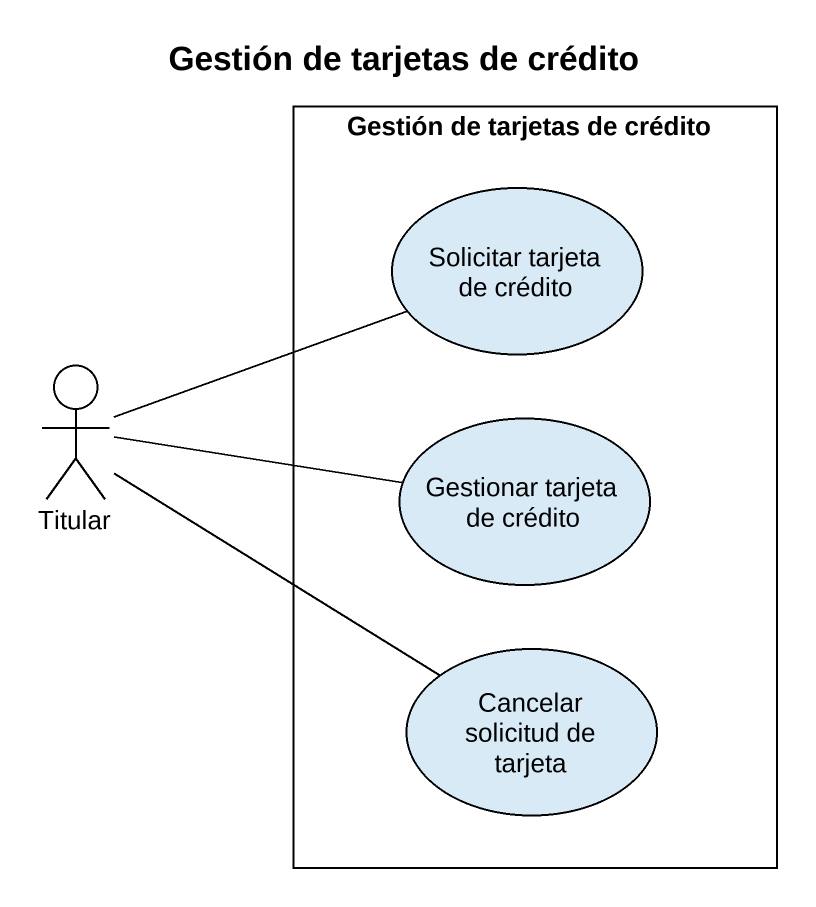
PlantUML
@startuml
title Gestión de tarjetas de crédito
rectangle "Gestión de tarjetas de crédito" as Gestión_de_tarjetas_de {
  usecase "Solicitar tarjeta de crédito" as Solicitar_tarjeta_de_crédito
  usecase "Gestionar tarjeta de crédito" as Gestionar_tarjeta_de_crédito
  usecase "Cancelar solicitud de tarjeta" as Cancelar_solicitud_de
}
actor Titular
Titular -right- Solicitar_tarjeta_de_crédito
Titular -right- Gestionar_tarjeta_de_crédito
Titular -right- Cancelar_solicitud_de
@enduml
